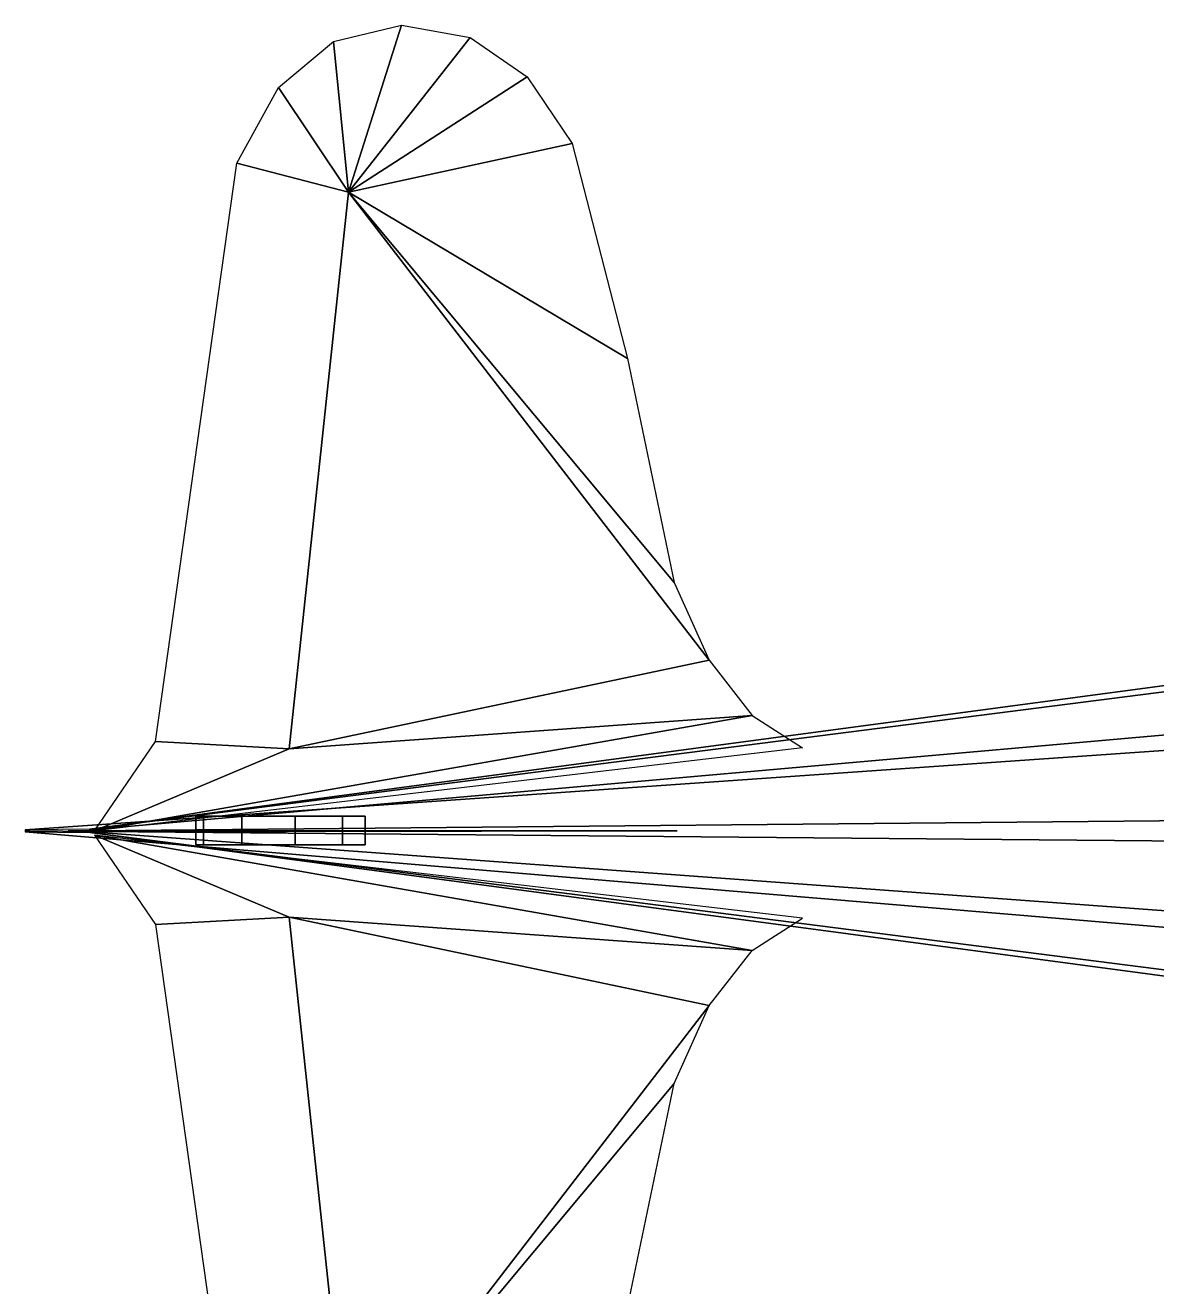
# Model space of a CAD drawing. Header units: metres. Extents: x -42.1 to 28.1, y -49.4 to 49.
# Drawn here: x -42.12 to -12.06, y -12.11 to 21.4 of the extents above; entities that cross this region are included whole.
import ezdxf

# ---------------------------------------------------------------- set-up
doc = ezdxf.new("R2010")
doc.units = ezdxf.units.M

msp = doc.modelspace()

# ---------------------------------------------------------------- linework, layer by layer
at = {"layer": 'FuselageArriere', "color": 59}
for points in [[(-8.198999, 4.164268, 16.40694), (-40.398998, 0.040384, 18.639971), (-42.118999, 0.023174, 18.075218), (-8.198999, 2.389679, 14.277434)], [(-8.198999, 2.871346, 21.518616), (-40.398998, 0.027845, 21.195807), (-40.398998, 0.042168, 20.022913), (-8.198999, 4.348248, 19.172827)], [(-8.198999, 4.348248, 19.172827), (-40.398998, 0.042168, 20.022913), (-40.398998, 0.040384, 18.639971), (-8.198999, 4.164268, 16.40694)], [(-8.198999, 0.297686, 22.548296), (-40.398998, 0.002887, 21.710648), (-40.398998, 0.027845, 21.195807), (-8.198999, 2.871346, 21.518616)], [(-8.198999, 2.389679, 14.277434), (-42.118999, 0.023174, 18.075218), (-42.118999, -0.002887, 17.735352), (-8.198999, -0.297687, 13.597705)], [(-8.198999, -2.38968, 21.868567), (-40.398998, -0.023174, 21.370781), (-40.398998, 0.002887, 21.710648), (-8.198999, 0.297686, 22.548296)], [(-8.198999, -0.297687, 13.597705), (-42.118999, -0.002887, 17.735352), (-42.118999, -0.027845, 18.250193), (-8.198999, -2.871345, 14.627386)], [(-8.198999, -2.871345, 14.627386), (-42.118999, -0.027845, 18.250193), (-40.398998, -0.042167, 18.923088), (-8.198999, -4.348248, 16.973173)], [(-8.198999, -4.164268, 19.739059), (-40.398998, -0.040383, 20.30603), (-40.398998, -0.023174, 21.370781), (-8.198999, -2.38968, 21.868567)], [(-8.198999, -4.348248, 16.973173), (-40.398998, -0.042167, 18.923088), (-40.398998, -0.040383, 20.30603), (-8.198999, -4.164268, 19.739059)]]:
    msp.add_3dface(points, dxfattribs=at)
at = {"layer": 'Gouvernail', "color": 48}
for points in [[(-40.551998, 0.002887, 22.609648), (-40.398998, -0.023174, 21.370781), (-24.798998, 0.002887, 22.510647)], [(-37.594002, 0.002887, 23.053648), (-40.551998, 0.002887, 22.609648), (-24.798998, 0.002887, 22.510647)], [(-37.398994, 0.002887, 39.310646), (-39.668999, 0.002887, 36.659641), (-38.486, 0.002887, 36.511642)], [(-37.398994, 0.002887, 39.310646), (-38.486, 0.002887, 36.511642), (-37.594002, 0.002887, 23.053648)], [(-24.798998, 0.002887, 22.510647), (-37.398994, 0.002887, 39.310646), (-37.594002, 0.002887, 23.053648)], [(-24.798998, 0.002887, 22.510647), (-35.230995, 0.002887, 38.894646), (-37.398994, 0.002887, 39.310646)], [(-24.798998, 0.002887, 22.510647), (-32.887001, 0.002887, 37.006649), (-35.230995, 0.002887, 38.894646)], [(-24.798998, 0.002887, 22.510647), (-30.366997, 0.002887, 33.646648), (-32.887001, 0.002887, 37.006649)], [(-24.798998, 0.002887, 22.510647), (-27.671001, 0.002887, 28.814644), (-30.366997, 0.002887, 33.646648)]]:
    msp.add_3dface(points, dxfattribs=at)
at = {"layer": 'RoueArriere', "color": 60}
for points in [[(-37.591629, 0.390593, 17.203745), (-37.381306, 0.390593, 15.786692), (-36.365517, 0.390593, 14.776523)], [(-37.591629, 0.390593, 17.203745), (-36.365517, 0.390593, 14.776523), (-34.947319, 0.390593, 14.574067)], [(-37.591629, 0.390593, 17.203745), (-34.947319, 0.390593, 14.574067), (-33.689453, 0.390593, 15.25966)], [(-37.591629, 0.390593, 17.203745), (-33.689453, 0.390593, 15.25966), (-33.091026, 0.390593, 16.56126)], [(-37.591629, -0.371407, 17.203745), (-37.381306, -0.371407, 15.786692), (-37.381306, 0.390593, 15.786692), (-37.591629, 0.390593, 17.203745)], [(-33.091026, -0.371407, 16.56126), (-37.591629, -0.371407, 17.203745), (-37.591629, 0.390593, 17.203745), (-33.091026, 0.390593, 16.56126)], [(-37.381306, -0.371407, 15.786692), (-36.365517, -0.371407, 14.776523), (-36.365517, 0.390593, 14.776523), (-37.381306, 0.390593, 15.786692)], [(-36.365517, -0.371407, 14.776523), (-34.947319, -0.371407, 14.574067), (-34.947319, 0.390593, 14.574067), (-36.365517, 0.390593, 14.776523)], [(-34.947319, -0.371407, 14.574067), (-33.689453, -0.371407, 15.25966), (-33.689453, 0.390593, 15.25966), (-34.947319, 0.390593, 14.574067)], [(-33.689453, -0.371407, 15.25966), (-33.091026, -0.371407, 16.56126), (-33.091026, 0.390593, 16.56126), (-33.689453, 0.390593, 15.25966)], [(-33.091026, -0.371407, 16.56126), (-37.381306, -0.371407, 15.786692), (-37.591629, -0.371407, 17.203745)], [(-33.091026, -0.371407, 16.56126), (-36.365517, -0.371407, 14.776523), (-37.381306, -0.371407, 15.786692)], [(-33.091026, -0.371407, 16.56126), (-34.947319, -0.371407, 14.574067), (-36.365517, -0.371407, 14.776523)], [(-33.091026, -0.371407, 16.56126), (-33.689453, -0.371407, 15.25966), (-34.947319, -0.371407, 14.574067)]]:
    msp.add_3dface(points, dxfattribs=at)
at = {"layer": 'StabDroite', "color": 47}
for points in [[(-33.529999, 16.968887, 20.596645), (-33.931, 20.968887, 20.596645), (-32.125, 21.402885, 20.596645)], [(-33.529999, 16.968887, 20.596645), (-32.125, 21.402885, 20.596645), (-30.300999, 21.080885, 20.596645)], [(-33.529999, 16.968887, 20.596645), (-35.389004, 19.746885, 20.596645), (-33.931, 20.968887, 20.596645)], [(-33.529999, 16.968887, 20.596645), (-30.300999, 21.080885, 20.596645), (-28.789003, 20.034885, 20.596645)], [(-33.529999, 16.968887, 20.596645), (-28.789003, 20.034885, 20.596645), (-27.588999, 18.264885, 20.596645)], [(-33.529999, 16.968887, 20.596645), (-36.499004, 17.736887, 20.596645), (-35.389004, 19.746885, 20.596645)], [(-33.529999, 16.968887, 20.596645), (-27.588999, 18.264885, 20.596645), (-26.125002, 12.552885, 20.596645)], [(-35.106998, 2.177887, 20.596645), (-33.529999, 16.968887, 20.596645), (-23.947004, 4.530885, 20.596645)], [(-33.529999, 16.968887, 20.596645), (-26.125002, 12.552885, 20.596645), (-24.877001, 6.600885, 20.596645)], [(-33.529999, 16.968887, 20.596645), (-24.877001, 6.600885, 20.596645), (-23.947004, 4.530885, 20.596645)], [(-23.947004, 4.530885, 20.596645), (-22.813, 3.064885, 20.596645), (-35.106998, 2.177887, 20.596645)], [(-22.813, 3.064885, 20.596645), (-21.474998, 2.202885, 20.596645), (-40.274998, 0.002887, 20.596645)], [(-22.813, 3.064885, 20.596645), (-40.274998, 0.002887, 20.596645), (-35.106998, 2.177887, 20.596645)], [(-40.274998, 0.002887, 20.596645), (-38.656998, 2.374887, 20.596645), (-35.106998, 2.177887, 20.596645)]]:
    msp.add_3dface(points, dxfattribs=at)
at = {"layer": 'StabGauche', "color": 44}
for points in [[(-40.274998, -0.116115, 20.645647), (-38.656998, -2.488114, 20.645647), (-35.106998, -2.291114, 20.645647)], [(-22.813, -3.178112, 20.645647), (-21.474998, -2.316113, 20.645647), (-40.274998, -0.116115, 20.645647)], [(-22.813, -3.178112, 20.645647), (-40.274998, -0.116115, 20.645647), (-35.106998, -2.291114, 20.645647)], [(-35.106998, -2.291114, 20.645647), (-33.529999, -17.082115, 20.645647), (-23.947004, -4.644114, 20.645647)], [(-23.947004, -4.644114, 20.645647), (-22.813, -3.178112, 20.645647), (-35.106998, -2.291114, 20.645647)], [(-33.529999, -17.082115, 20.645647), (-24.877001, -6.714113, 20.645647), (-23.947004, -4.644114, 20.645647)], [(-33.529999, -17.082115, 20.645647), (-26.125002, -12.666113, 20.645647), (-24.877001, -6.714113, 20.645647)]]:
    msp.add_3dface(points, dxfattribs=at)
at = {"layer": 'VolDirection', "color": 49}
for points in [[(-40.974995, 0.002887, 32.590645), (-40.375, 0.002887, 36.110645), (-39.668999, 0.002887, 36.659641)], [(-40.974995, 0.002887, 32.590645), (-39.668999, 0.002887, 36.659641), (-38.486, 0.002887, 36.511642)], [(-40.974995, 0.002887, 32.590645), (-38.486, 0.002887, 36.511642), (-37.594002, 0.002887, 23.053648)], [(-40.974995, 0.002887, 32.590645), (-37.594002, 0.002887, 23.053648), (-40.551998, 0.002887, 22.609648)]]:
    msp.add_3dface(points, dxfattribs=at)
at = {"layer": 'VolProfDroite', "color": 46}
msp.add_3dface([(-38.656998, 2.374887, 20.596645), (-36.499004, 17.736887, 20.596645), (-33.529999, 16.968887, 20.596645), (-35.106998, 2.177887, 20.596645)], dxfattribs=at)
at = {"layer": 'VolProfGauche', "color": 45}
msp.add_3dface([(-38.656998, -2.488114, 20.645647), (-36.499004, -17.850115, 20.645647), (-33.529999, -17.082115, 20.645647), (-35.106998, -2.291114, 20.645647)], dxfattribs=at)

doc.saveas('drawing.dxf')
